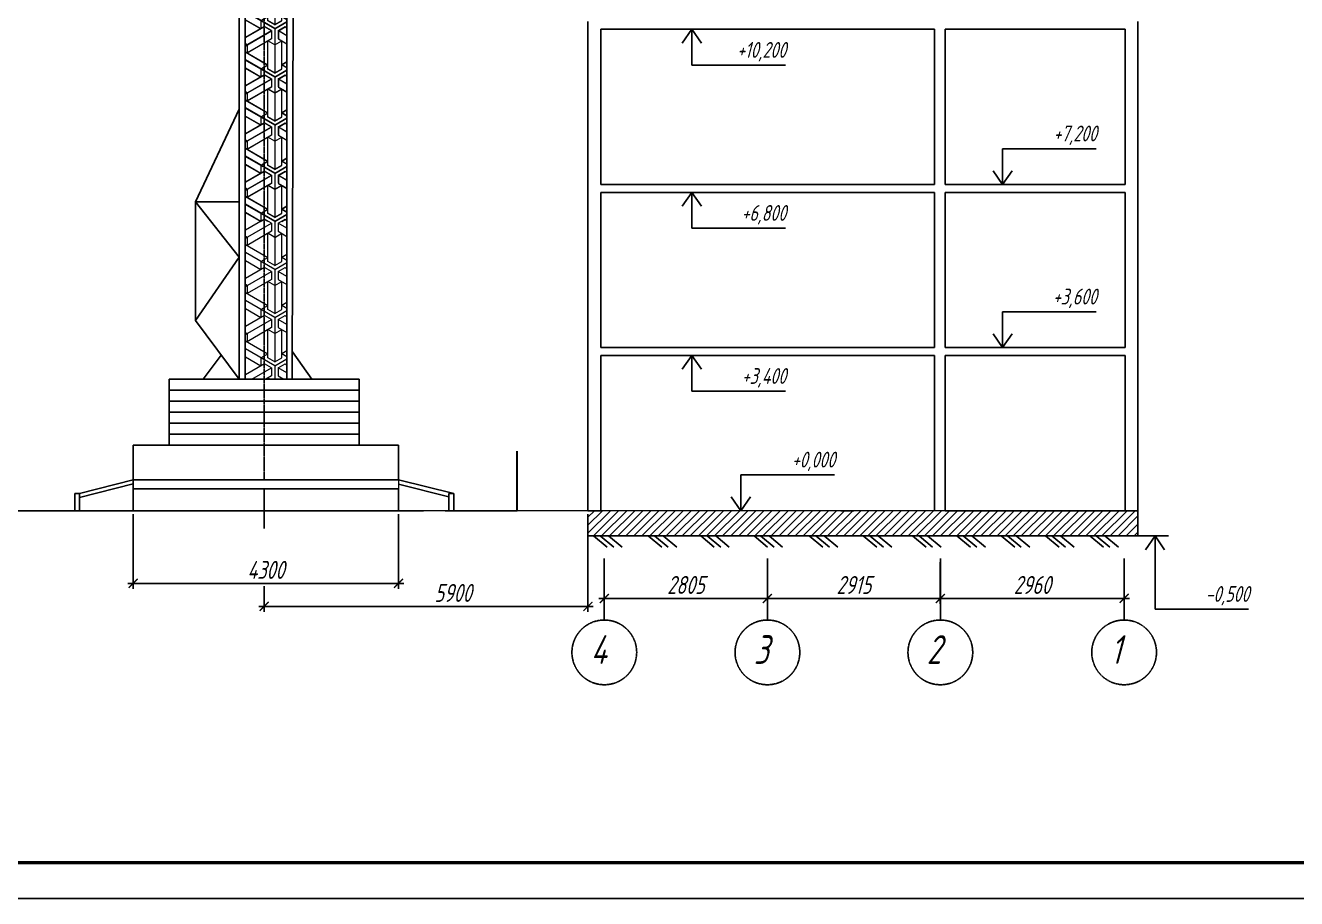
# Model space of a CAD drawing. Header units: millimetres. Extents: x 5763 to 12018931, y 39842 to 3600577.
# Drawn here: x 936515 to 971872, y 734421 to 758712 of the extents above; entities that cross this region are included whole.
import ezdxf

# ---------------------------------------------------------------- set-up
doc = ezdxf.new("R2010")
doc.units = ezdxf.units.MM
doc.linetypes.add('ACAD_ISO04W100', pattern=[30, 24, -3, 0, -3])
doc.linetypes.add('CENTER', pattern=[8, 5, -1, 1, -1])
doc.layers.add('1SERV2', color=9, linetype='Continuous')
doc.layers.add('AXESD', color=255, linetype='Continuous', lineweight=20)
doc.layers.add('Обвод', color=14, linetype='Continuous', lineweight=35)
doc.styles.get("Standard").update_dxf_attribs({"font": 'romans.shx', "width": 0.7, "oblique": 15, "height": 500})
doc.dimstyles.new('ISO-25', dxfattribs={"dimtxt": 500, "dimasz": 250, "dimexe": 150, "dimexo": 100, "dimgap": 125, "dimtad": 1, "dimtxsty": 'Standard', "dimblk": 'ARCHTICK', "dimcen": 25, "dimdle": 150, "dimadec": 0, "dimazin": 0, "dimtfac": 1, "dimtmove": 0, "dimatfit": 3, "dimfxl": 1, "dimarcsym": 0})

# ---------------------------------------------------------------- blocks, each defined once
blk = doc.blocks.new('_ArchTick')
at = {"color": 0, "linetype": 'ByBlock', "const_width": 0.15}
blk.add_lwpolyline([(-0.5, -0.5), (0.5, 0.5)], dxfattribs=at)
blk = doc.blocks.new('*D459')
at = {"color": 0, "lineweight": -2, "transparency": 16777216}
for p, q in [((952160, 745112), (952160, 742399)), ((943156, 743113), (943156, 742399)), ((943006, 742549), (952310, 742549))]:
    blk.add_line(p, q, dxfattribs=at)
at = {"layer": 'Defpoints', "color": 0, "transparency": 16777216}
for p in [(952160, 745212), (943156, 743213), (952160, 742549)]:
    blk.add_point(p, dxfattribs=at)
at = {"color": 0, "lineweight": -2, "transparency": 16777216, "xscale": 250, "yscale": 250, "zscale": 250, "rotation": 180}
blk.add_blockref('_ArchTick', (943156, 742549), dxfattribs=at)
at = {"color": 0, "lineweight": -2, "transparency": 16777216, "xscale": 250, "yscale": 250, "zscale": 250}
blk.add_blockref('_ArchTick', (952160, 742549), dxfattribs=at)
at = {"color": 0, "transparency": 16777216, "insert": (948408, 742924), "char_height": 500, "attachment_point": 5}
blk.add_mtext('5900', dxfattribs=at)
blk = doc.blocks.new('*D460')
at = {"color": 0, "lineweight": -2, "transparency": 16777216}
for p, q in [((939513, 745112), (939513, 743040)), ((946893, 745112), (946893, 743040)), ((939363, 743190), (947043, 743190))]:
    blk.add_line(p, q, dxfattribs=at)
at = {"layer": 'Defpoints', "color": 0, "transparency": 16777216}
for p in [(939513, 745212), (946893, 745212), (946893, 743190)]:
    blk.add_point(p, dxfattribs=at)
at = {"color": 0, "lineweight": -2, "transparency": 16777216, "xscale": 250, "yscale": 250, "zscale": 250, "rotation": 180}
blk.add_blockref('_ArchTick', (939513, 743190), dxfattribs=at)
at = {"color": 0, "lineweight": -2, "transparency": 16777216, "xscale": 250, "yscale": 250, "zscale": 250}
blk.add_blockref('_ArchTick', (946893, 743190), dxfattribs=at)
at = {"color": 0, "transparency": 16777216, "insert": (943203, 743565), "char_height": 500, "attachment_point": 5}
blk.add_mtext('4300', dxfattribs=at)
blk = doc.blocks.new('*D471')
at = {"color": 0, "lineweight": -2, "transparency": 16777216}
for p, q in [((961963, 743783), (961963, 742621)), ((967075, 743783), (967075, 742621)), ((961813, 742771), (967225, 742771))]:
    blk.add_line(p, q, dxfattribs=at)
at = {"layer": 'Defpoints', "color": 0, "transparency": 16777216}
for p in [(961963, 743883), (967075, 743883), (967075, 742771)]:
    blk.add_point(p, dxfattribs=at)
at = {"color": 0, "lineweight": -2, "transparency": 16777216, "xscale": 250, "yscale": 250, "zscale": 250, "rotation": 180}
blk.add_blockref('_ArchTick', (961963, 742771), dxfattribs=at)
at = {"color": 0, "lineweight": -2, "transparency": 16777216, "xscale": 250, "yscale": 250, "zscale": 250}
blk.add_blockref('_ArchTick', (967075, 742771), dxfattribs=at)
at = {"color": 0, "transparency": 16777216, "insert": (964519, 743146), "char_height": 500, "attachment_point": 5}
blk.add_mtext('2960', dxfattribs=at)
blk = doc.blocks.new('*D472')
at = {"color": 0, "lineweight": -2, "transparency": 16777216}
for p, q in [((957153, 743783), (957153, 742621)), ((961963, 743783), (961963, 742621)), ((962113, 742771), (957003, 742771))]:
    blk.add_line(p, q, dxfattribs=at)
at = {"layer": 'Defpoints', "color": 0, "transparency": 16777216}
for p in [(957153, 743883), (961963, 743883), (957153, 742771)]:
    blk.add_point(p, dxfattribs=at)
at = {"color": 0, "lineweight": -2, "transparency": 16777216, "xscale": 250, "yscale": 250, "zscale": 250, "rotation": 180}
blk.add_blockref('_ArchTick', (957153, 742771), dxfattribs=at)
at = {"color": 0, "lineweight": -2, "transparency": 16777216, "xscale": 250, "yscale": 250, "zscale": 250}
blk.add_blockref('_ArchTick', (961963, 742771), dxfattribs=at)
at = {"color": 0, "transparency": 16777216, "insert": (959558, 743146), "char_height": 500, "attachment_point": 5}
blk.add_mtext('2915', dxfattribs=at)
blk = doc.blocks.new('*D473')
at = {"color": 0, "lineweight": -2, "transparency": 16777216}
for p, q in [((952617, 743783), (952617, 742621)), ((957153, 743783), (957153, 742621)), ((952467, 742771), (957303, 742771))]:
    blk.add_line(p, q, dxfattribs=at)
at = {"layer": 'Defpoints', "color": 0, "transparency": 16777216}
for p in [(952617, 743883), (957153, 743883), (957153, 742771)]:
    blk.add_point(p, dxfattribs=at)
at = {"color": 0, "lineweight": -2, "transparency": 16777216, "xscale": 250, "yscale": 250, "zscale": 250, "rotation": 180}
blk.add_blockref('_ArchTick', (952617, 742771), dxfattribs=at)
at = {"color": 0, "lineweight": -2, "transparency": 16777216, "xscale": 250, "yscale": 250, "zscale": 250}
blk.add_blockref('_ArchTick', (957153, 742771), dxfattribs=at)
at = {"color": 0, "transparency": 16777216, "insert": (954885, 743146), "char_height": 500, "width": 2113.8, "attachment_point": 5}
blk.add_mtext('2805', dxfattribs=at)

msp = doc.modelspace()

# ---------------------------------------------------------------- hatches: boundary and pattern name
h = msp.add_hatch()
h.set_pattern_fill('ANSI31', color=256, scale=50)
h.set_pattern_definition([(45, (223933.42, 378708.23), (-112.2532, 112.2532), [])])
h.paths.add_polyline_path([(967460.44913, 745211.83633), (952160.44913, 745211.83633), (952160.44913, 744511.83633), (967460.44913, 744511.83633)])
at = {"layer": 'AXESD'}
h = msp.add_hatch(dxfattribs=at)
h.set_pattern_fill('ESCHER', scale=43.956965, angle=90, style=0)
h.set_pattern_definition([(150, (941132.7, 753253.9), (-0.001, -1339.81), [1228.16, -111.65]), (270, (941132.7, 753253.9), (1160.31, 669.904), [1228.16, -111.65]), (30, (941132.7, 753253.9), (-0.001, 1339.81), [1228.16, -111.65]), (150, (941132.7, 753365.6), (-0.001, -1339.81), [223.3, -1116.51]), (30, (941132.7, 753365.6), (-0.001, 1339.81), [223.3, -1116.51]), (150, (941036, 753198.1), (-0.001, -1339.81), [223.3, -1116.51]), (270, (941036, 753198.1), (1160.31, 669.904), [223.3, -1116.51]), (30, (941229.4, 753198.1), (-0.001, 1339.81), [223.3, -1116.51]), (270, (941229.4, 753198.1), (1160.31, 669.904), [223.3, -1116.51]), (150, (941132.7, 752807.3), (-0.001, -1339.81), [223.3, -1116.51]), (30, (941132.7, 752807.3), (-0.001, 1339.81), [223.3, -1116.51]), (150, (941519.5, 753477.2), (-0.001, -1339.81), [223.3, -1116.51]), (270, (941519.5, 753477.2), (1160.31, 669.904), [223.3, -1116.51]), (30, (940746, 753477.2), (-0.001, 1339.81), [223.3, -1116.51]), (270, (940746, 753477.2), (1160.31, 669.904), [223.3, -1116.51]), (90, (940939.3, 753477.2), (-1160.31, -669.904), [781.555, -558.253]), (90, (941326.1, 753477.2), (-1160.31, -669.904), [781.555, -558.253]), (210, (940842.6, 753309.8), (0.001, -1339.81), [781.555, -558.253]), (210, (941036, 752974.8), (0.001, -1339.81), [781.555, -558.253]), (330, (941229.4, 752974.8), (1160.31, 669.906), [781.555, -558.253]), (330, (941422.8, 753309.8), (1160.31, 669.906), [781.555, -558.253])])
h.paths.add_polyline_path([(942631.77133, 775927.90165), (943788.82288, 775927.90165), (943788.82288, 753253.94108), (942631.77133, 753253.94108)])
h = msp.add_hatch(dxfattribs=at)
h.set_pattern_fill('ESCHER', scale=43.956965, angle=90, style=0)
h.set_pattern_definition([(150, (941130.7, 747902.6), (-0.001, -1339.81), [1228.16, -111.65]), (270, (941130.7, 747902.6), (1160.31, 669.904), [1228.16, -111.65]), (30, (941130.7, 747902.6), (-0.001, 1339.81), [1228.16, -111.65]), (150, (941130.7, 748014.3), (-0.001, -1339.81), [223.3, -1116.51]), (30, (941130.7, 748014.3), (-0.001, 1339.81), [223.3, -1116.51]), (150, (941034, 747846.8), (-0.001, -1339.81), [223.3, -1116.51]), (270, (941034, 747846.8), (1160.31, 669.904), [223.3, -1116.51]), (30, (941227.4, 747846.8), (-0.001, 1339.81), [223.3, -1116.51]), (270, (941227.4, 747846.8), (1160.31, 669.904), [223.3, -1116.51]), (150, (941130.7, 747456), (-0.001, -1339.81), [223.3, -1116.51]), (30, (941130.7, 747456), (-0.001, 1339.81), [223.3, -1116.51]), (150, (941517.4, 748126), (-0.001, -1339.81), [223.3, -1116.51]), (270, (941517.4, 748126), (1160.31, 669.904), [223.3, -1116.51]), (30, (940743.9, 748126), (-0.001, 1339.81), [223.3, -1116.51]), (270, (940743.9, 748126), (1160.31, 669.904), [223.3, -1116.51]), (90, (940937.3, 748126), (-1160.31, -669.904), [781.555, -558.25]), (90, (941324, 748126), (-1160.31, -669.904), [781.555, -558.25]), (210, (940840.6, 747958.5), (0.001, -1339.81), [781.555, -558.25]), (210, (941034, 747623.5), (0.001, -1339.81), [781.555, -558.25]), (330, (941227.4, 747623.5), (1160.31, 669.906), [781.555, -558.25]), (330, (941420.7, 747958.5), (1160.31, 669.906), [781.555, -558.25])])
h.paths.add_polyline_path([(943790.87419, 748873.0035), (942633.82264, 748873.0035), (942633.82264, 766892.52056), (943790.87419, 766892.52056)])

# ---------------------------------------------------------------- linework, layer by layer
for p, q in [((952160.44913, 758603.83633), (952160.44913, 758819.83633)), ((967460.44913, 758819.83633), (967460.44913, 758603.83633)), ((952160.44913, 754283.83633), (952160.44913, 758603.83633)), ((952520.44913, 754283.83633), (952520.44913, 758603.83633)), ((952520.44913, 758603.83633), (961800.44913, 758603.83633)), ((955051.30619, 758603.83633), (954785.13102, 758216.94994)), ((955051.30619, 758603.83633), (955051.30619, 757606.85374)), ((955051.30619, 758603.83633), (955317.48137, 758216.94994)), ((959558.44913, 758603.83633), (961800.44913, 758603.83633)), ((961800.44913, 758603.83633), (961800.44913, 754283.83633)), ((962100.44913, 754283.83633), (962100.44913, 758603.83633)), ((962100.44913, 758603.83633), (967100.44913, 758603.83633)), ((967100.44913, 754283.83633), (967100.44913, 758603.83633)), ((967460.44913, 754283.83633), (967460.44913, 758603.83633)), ((955051.30619, 757606.85374), (957651.82157, 757606.85374)), ((963695.00748, 754283.83633), (963695.00748, 755280.81893)), ((963695.00748, 755280.81893), (966295.52286, 755280.81893)), ((963695.00748, 754283.83633), (963428.83231, 754670.72273)), ((963695.00748, 754283.83633), (963961.18265, 754670.72273)), ((952160.44913, 754067.83633), (952160.44913, 754283.83633)), ((952520.44913, 754283.83633), (961800.44913, 754283.83633)), ((952520.44913, 754283.83633), (952520.44913, 754283.83633)), ((959558.44913, 754283.83633), (961800.44913, 754283.83633)), ((962100.44913, 754283.83633), (967100.44913, 754283.83633)), ((967460.44913, 754283.83633), (967460.44913, 754067.83633)), ((952160.44913, 749747.83633), (952160.44913, 754067.83633)), ((952520.44913, 749747.83633), (952520.44913, 754067.83633)), ((952520.44913, 754067.83633), (961800.44913, 754067.83633)), ((955051.30619, 754067.83633), (954785.13102, 753680.94994)), ((955051.30619, 754067.83633), (955051.30619, 753070.85374)), ((955051.30619, 754067.83633), (955317.48137, 753680.94994)), ((959558.44913, 754067.83633), (961800.44913, 754067.83633)), ((961800.44913, 754067.83633), (961800.44913, 749747.83633)), ((962100.44913, 749747.83633), (962100.44913, 754067.83633)), ((962100.44913, 754067.83633), (967100.44913, 754067.83633)), ((967100.44913, 749747.83633), (967100.44913, 754067.83633)), ((967460.44913, 749747.83633), (967460.44913, 754067.83633)), ((955051.30619, 753070.85374), (957651.82157, 753070.85374)), ((963695.00748, 749747.83633), (963695.00748, 750744.81893)), ((963695.00748, 750744.81893), (966295.52286, 750744.81893)), ((963695.00748, 749747.83633), (963428.83231, 750134.72273)), ((963695.00748, 749747.83633), (963961.18265, 750134.72273)), ((952160.44913, 749531.83633), (952160.44913, 749747.83633)), ((952520.44913, 749747.83633), (961800.44913, 749747.83633)), ((959558.44913, 749747.83633), (961800.44913, 749747.83633)), ((962100.44913, 749747.83633), (967100.44913, 749747.83633)), ((967100.44913, 749747.83633), (967100.44913, 749747.83633)), ((967460.44913, 749747.83633), (967460.44913, 749531.83633)), ((952160.44913, 745211.83633), (952160.44913, 749531.83633)), ((952520.44913, 745211.83633), (952520.44913, 749531.83633)), ((952520.44913, 749531.83633), (961800.44913, 749531.83633)), ((955051.30619, 749531.83633), (954785.13102, 749144.94994)), ((955051.30619, 749531.83633), (955051.30619, 748534.85374)), ((955051.30619, 749531.83633), (955317.48137, 749144.94994)), ((959558.44913, 749531.83633), (961800.44913, 749531.83633)), ((961800.44913, 749531.83633), (961800.44913, 745211.83633)), ((962100.44913, 745211.83633), (962100.44913, 749531.83633)), ((962100.44913, 749531.83633), (967100.44913, 749531.83633)), ((964100.44913, 749531.83633), (963900.44913, 749531.83633)), ((967100.44913, 749531.83633), (964100.44913, 749531.83633)), ((967100.44913, 745211.83633), (967100.44913, 749531.83633)), ((967460.44913, 745211.83633), (967460.44913, 749531.83633)), ((955051.30619, 748534.85374), (957651.82157, 748534.85374)), ((940513.46703, 747037.42218), (939513.46703, 747037.42218)), ((939513.46703, 747037.42218), (939513.46703, 745211.83633)), ((938022.53435, 745691.303), (939513.46703, 746072.60333)), ((946892.6252, 746072.60333), (948429.2948, 745691.303)), ((956415.86707, 745211.83633), (956415.86707, 746208.81893)), ((956415.86707, 746208.81893), (959016.38244, 746208.81893)), ((937886.48473, 745691.303), (938022.53435, 745691.303)), ((937886.48473, 745691.303), (938022.53435, 745691.303)), ((938022.53435, 745579.47341), (939513.46703, 745960.77373)), ((946892.6252, 745946.28189), (948293.24518, 745598.74013)), ((956415.86707, 745211.83633), (956149.6919, 745598.72273)), ((956415.86707, 745211.83633), (956682.04224, 745598.72273)), ((940228.90491, 745211.83633), (935228.90491, 745211.83633)), ((937886.48473, 745211.83633), (940228.90491, 745211.83633)), ((950188.33332, 745211.83633), (948188.33332, 745211.83633)), ((952160.44913, 745211.83633), (952520.44913, 745211.83633)), ((952160.44913, 745211.83633), (952340.44913, 745211.83633)), ((959198.44913, 745211.83633), (959558.44913, 745211.83633)), ((967100.44913, 745211.83633), (962100.44913, 745211.83633)), ((967100.44913, 745211.83633), (967460.44913, 745211.83633)), ((967460.44913, 745211.83633), (967460.44913, 744511.83633)), ((968306.81263, 744511.83633), (952160.44913, 744511.83633)), ((952316.83068, 744511.83633), (952696.24819, 744198.51091)), ((952497.94055, 744511.83633), (952877.35807, 744198.51091)), ((952734.12315, 744511.83633), (953113.54067, 744198.51091)), ((953835.05905, 744511.83633), (954214.47657, 744198.51091)), ((954016.16893, 744511.83633), (954395.58645, 744198.51091)), ((954252.35153, 744511.83633), (954631.76904, 744198.51091)), ((955297.21276, 744511.83633), (955676.63028, 744198.51091)), ((955478.32264, 744511.83633), (955857.74015, 744198.51091)), ((955714.50523, 744511.83633), (956093.92275, 744198.51091)), ((956780.37265, 744511.83633), (957159.79017, 744198.51091)), ((956961.48253, 744511.83633), (957340.90005, 744198.51091)), ((957197.66513, 744511.83633), (957577.08265, 744198.51091)), ((958315.5645, 744511.83633), (958694.98202, 744198.51091)), ((958496.67438, 744511.83633), (958876.0919, 744198.51091)), ((958732.85698, 744511.83633), (959112.2745, 744198.51091)), ((959819.81534, 744511.83633), (960199.23286, 744198.51091)), ((960000.92522, 744511.83633), (960380.34273, 744198.51091)), ((960237.10781, 744511.83633), (960616.52533, 744198.51091)), ((961188.77711, 744511.83633), (961568.19463, 744198.51091)), ((961369.88699, 744511.83633), (961749.30451, 744198.51091)), ((961606.06959, 744511.83633), (961985.4871, 744198.51091)), ((962421.32325, 744511.83633), (962800.74077, 744198.51091)), ((962421.32325, 744511.83633), (962800.74077, 744198.51091)), ((962602.43313, 744511.83633), (962981.85065, 744198.51091)), ((962602.43313, 744511.83633), (962981.85065, 744198.51091)), ((962838.61572, 744511.83633), (963218.03324, 744198.51091)), ((962838.61572, 744511.83633), (963218.03324, 744198.51091)), ((963653.86939, 744511.83633), (964033.28691, 744198.51091)), ((963653.86939, 744511.83633), (964033.28691, 744198.51091)), ((963834.97927, 744511.83633), (964214.39678, 744198.51091)), ((963834.97927, 744511.83633), (964214.39678, 744198.51091)), ((964071.16186, 744511.83633), (964450.57938, 744198.51091)), ((964071.16186, 744511.83633), (964450.57938, 744198.51091)), ((964886.41552, 744511.83633), (965265.83304, 744198.51091)), ((964886.41552, 744511.83633), (965265.83304, 744198.51091)), ((965067.5254, 744511.83633), (965446.94292, 744198.51091)), ((965067.5254, 744511.83633), (965446.94292, 744198.51091)), ((965303.708, 744511.83633), (965683.12552, 744198.51091)), ((965303.708, 744511.83633), (965683.12552, 744198.51091)), ((966118.96166, 744511.83633), (966498.37918, 744198.51091)), ((966300.07154, 744511.83633), (966679.48906, 744198.51091)), ((966536.25413, 744511.83633), (966915.67165, 744198.51091)), ((967936.42942, 744511.83633), (967670.25425, 744124.94994)), ((967936.42942, 744511.83633), (967936.42942, 742471.22116)), ((967936.42942, 744511.83633), (968202.60459, 744124.94994)), ((967936.42942, 742471.22116), (970536.94479, 742471.22116))]:
    msp.add_line(p, q)
at = {"color": 0}
for p, q in [((942460.76979, 756380.42781), (941249.52796, 753800.94712)), ((942460.76979, 753800.94712), (942460.76979, 756380.42781)), ((942460.76979, 752266.4473), (941249.52796, 753800.94712)), ((941249.52796, 753800.94712), (942460.76979, 753800.94712)), ((941249.52796, 753800.94712), (941249.52796, 750503.44232)), ((941249.52796, 750503.44232), (942460.76979, 752266.4473)), ((942460.76979, 748873.0035), (941249.52796, 750503.44232)), ((944480.5511, 748873.0035), (943940.87738, 749635.45974)), ((941455.65826, 748873.0035), (941963.45089, 749542.4388)), ((940513.46703, 748873.0035), (945802.3125, 748873.0035)), ((940513.46703, 748873.0035), (940513.46703, 747037.42218)), ((945802.3125, 748873.0035), (945802.3125, 747037.42218)), ((940513.46703, 748567.07328), (945802.3125, 748567.07328)), ((940513.46703, 748261.14306), (945802.3125, 748261.14306)), ((940513.46703, 747955.21284), (945802.3125, 747955.21284)), ((940513.46703, 747649.28262), (945802.3125, 747649.28262)), ((940513.46703, 747343.3524), (945802.3125, 747343.3524)), ((940228.90491, 747037.42218), (946892.6252, 747037.42218)), ((940513.46703, 747037.42218), (945802.3125, 747037.42218)), ((946892.6252, 747037.42218), (946892.6252, 746072.60333)), ((946892.6252, 746072.60333), (939513.46703, 746072.60333)), ((937886.48473, 745691.303), (937886.48473, 745211.83633)), ((937886.48473, 745691.303), (937886.48473, 745211.83633)), ((938022.53435, 745211.83633), (938022.53435, 745691.303)), ((938022.53435, 745211.83633), (938022.53435, 745691.303)), ((939513.46703, 745815.30866), (946892.6252, 745815.30866)), ((946892.6252, 745815.30866), (946892.6252, 745211.83633)), ((948293.24518, 745211.83633), (948293.24518, 745691.303)), ((948293.24518, 745691.303), (948429.2948, 745691.303)), ((948429.2948, 745691.303), (948429.2948, 745211.83633)), ((948429.2948, 745211.83633), (948429.2948, 745691.303)), ((947586.08843, 745211.83633), (941728.11871, 745211.83633))]:
    msp.add_line(p, q, dxfattribs=at)
at = {"lineweight": 30}
msp.add_line((950188.33332, 745211.83633), (950188.33332, 746864.74749), dxfattribs=at)
at = {"linetype": 'ACAD_ISO04W100'}
for p, q in [((952616.7284, 743882.90465), (952616.7284, 742170.36793)), ((957153.44486, 743882.90465), (957153.44486, 742170.36793)), ((961963.16811, 743882.90465), (961963.16811, 742170.36793)), ((967075.19477, 743882.90465), (967075.19477, 742170.36793))]:
    msp.add_line(p, q, dxfattribs=at)
at = {"color": 0}
msp.add_lwpolyline([(842463.26196, 734420.69569), (842463.26196, 853220.69569), (1010663.26196, 853220.69569), (1010663.26196, 734420.69569)], close=True, dxfattribs=at)
at = {"color": 0, "lineweight": 40, "const_width": 100}
msp.add_lwpolyline([(846463.26196, 735420.69569), (846463.26196, 852220.69569), (1009663.26196, 852220.69569), (1009663.26196, 735420.69569)], close=True, dxfattribs=at)
at = {"linetype": 'ACAD_ISO04W100'}
for centre in [(952616.7284, 741270.16596), (957153.44486, 741270.16596), (961963.16811, 741270.16596), (967075.19477, 741270.16596)]:
    msp.add_circle(centre, 900.20197, dxfattribs=at)
at = {"layer": 'AXESD', "color": 7, "lineweight": 25}
for p, q in [((943939.20943, 748873.0035), (943989.67163, 775927.90165)), ((943156.41028, 745815.30866), (943156.41028, 744716.38453)), ((944115.04856, 745815.30866), (946892.6252, 745815.30866)), ((947586.08843, 745211.83633), (940228.90491, 745211.83633))]:
    msp.add_line(p, q, dxfattribs=at)
at = {"layer": 'AXESD'}
for p, q in [((942460.76979, 756380.42781), (941249.52796, 753800.94712)), ((941249.52796, 753800.94712), (941249.52796, 750503.44232)), ((941249.52796, 753800.94712), (942460.76979, 753800.94712)), ((941249.52796, 753800.94712), (942460.76979, 752266.4473)), ((942460.76979, 752266.4473), (941249.52796, 750503.44232)), ((942460.76979, 748873.0035), (941249.52796, 750503.44232)), ((943940.87738, 749635.45974), (944480.5511, 748873.0035)), ((941963.45089, 749542.4388), (941455.65826, 748873.0035)), ((940513.46703, 748873.0035), (943156.98982, 748873.0035)), ((940513.46703, 748567.07328), (940513.46703, 748873.0035)), ((945802.3125, 748873.0035), (943158.78971, 748873.0035)), ((945802.3125, 748567.07328), (945802.3125, 748873.0035)), ((940513.46703, 748567.07328), (943156.98982, 748567.07328)), ((940513.46703, 748261.14306), (940513.46703, 748567.07328)), ((945802.3125, 748567.07328), (943158.78971, 748567.07328)), ((945802.3125, 748261.14306), (945802.3125, 748567.07328)), ((940513.46703, 748261.14306), (943156.98982, 748261.14306)), ((940513.46703, 747955.21284), (940513.46703, 748261.14306)), ((945802.3125, 748261.14306), (943158.78971, 748261.14306)), ((945802.3125, 747955.21284), (945802.3125, 748261.14306)), ((940513.46703, 747955.21284), (943156.98982, 747955.21284)), ((940513.46703, 747649.28262), (940513.46703, 747955.21284)), ((945802.3125, 747955.21284), (943158.78971, 747955.21284)), ((945802.3125, 747649.28262), (945802.3125, 747955.21284)), ((940513.46703, 747649.28262), (943156.98982, 747649.28262)), ((940513.46703, 747343.3524), (940513.46703, 747649.28262)), ((945802.3125, 747649.28262), (943158.78971, 747649.28262)), ((945802.3125, 747343.3524), (945802.3125, 747649.28262)), ((940513.46703, 747343.3524), (943156.98982, 747343.3524)), ((940513.46703, 747037.42218), (940513.46703, 747343.3524)), ((945802.3125, 747343.3524), (943158.78971, 747343.3524)), ((945802.3125, 747037.42218), (945802.3125, 747343.3524)), ((946086.87462, 747037.42218), (940228.90491, 747037.42218)), ((943159.05076, 747037.42218), (945802.3125, 747037.42218)), ((944115.04856, 746072.60333), (946892.6252, 746072.60333)), ((946892.6252, 746072.60333), (946892.6252, 745815.30866)), ((937886.48473, 745691.303), (937886.48473, 745211.83633)), ((937886.48473, 745691.303), (937886.48473, 745211.83633)), ((938022.53435, 745211.83633), (938022.53435, 745691.303)), ((938022.53435, 745211.83633), (938022.53435, 745691.303)), ((948293.24518, 745211.83633), (948293.24518, 745691.303)), ((948293.24518, 745691.303), (948429.2948, 745691.303)), ((948429.2948, 745691.303), (948429.2948, 745211.83633)), ((948429.2948, 745211.83633), (948429.2948, 745691.303)), ((967460.44913, 745211.83633), (947586.08843, 745211.83633))]:
    msp.add_line(p, q, dxfattribs=at)
at = {"layer": 'Обвод', "color": 7, "lineweight": 25}
for p, q in [((942460.76979, 748873.0035), (942460.76979, 775928.5148)), ((942631.77133, 748873.0035), (942631.77133, 775927.90165)), ((943788.82288, 748873.0035), (943788.82288, 775927.90165)), ((939513.46703, 746072.60333), (944115.04856, 746072.60333)), ((944115.04856, 745815.30866), (940228.90491, 745815.30866))]:
    msp.add_line(p, q, dxfattribs=at)
at = {"layer": 'Обвод', "color": 7, "linetype": 'CENTER', "lineweight": 25}
msp.add_line((943159.05076, 775928.5148), (943159.05076, 746072.60333), dxfattribs=at)

# ---------------------------------------------------------------- texts
at = {"linetype": 'ACAD_ISO04W100', "char_height": 800, "attachment_point": 1}
for s, insert in [('4', (952239.09329, 741748.07234)), ('3', (956775.80975, 741748.07234)), ('2', (961585.533, 741748.07234)), ('1', (966697.55966, 741748.07234))]:
    msp.add_mtext_dynamic_manual_height_columns(s, width=2031.490624, gutter_width=2500, heights=[0], dxfattribs=dict(at, insert=insert))
at = {"layer": '1SERV2', "color": 7, "char_height": 439.569652, "width": 3652.9255278, "attachment_point": 3}
for s, insert in [('+10,200', (957673.66158, 758250.75292)), ('+7,200', (966317.36287, 755924.71811)), ('+6,800', (957673.66158, 753714.75292)), ('+3,600', (966317.36287, 751388.71811)), ('+3,400', (957673.66158, 749178.75292)), ('+0,000', (959038.22246, 746852.71811)), ('-0,500', (970558.78481, 743115.12034))]:
    msp.add_mtext(s, dxfattribs=dict(at, insert=insert))

# ---------------------------------------------------------------- dimensions: what is measured, and where the dimension line sits
for base, p1, p2, text, picture, middle in [((946892.6252, 743190.22862), (939513.46703, 745211.83633), (946892.6252, 745211.83633), '4300', '*D460', (943203.04612, 743565.22862)), ((957153.44486, 742771.37373), (952616.7284, 743882.90465), (957153.44486, 743882.90465), '2805', '*D473', (954885.08663, 743146.37373)), ((957153.44486, 742771.37373), (961963.16811, 743882.90465), (957153.44486, 743882.90465), '2915', '*D472', (959558.30649, 743146.37373)), ((967075.19477, 742771.37373), (961963.16811, 743882.90465), (967075.19477, 743882.90465), '2960', '*D471', (964519.18144, 743146.37373))]:
    dim = msp.add_linear_dim(base=base, p1=p1, p2=p2, text=text, dimstyle='ISO-25')
    dim.commit()
    dim.dimension.update_dxf_attribs({"geometry": picture, "text_midpoint": middle})
dim = msp.add_linear_dim(base=(952160.44913, 742548.89678), p1=(943156.41028, 743212.75939), p2=(952160.44913, 745211.83633), text='5900', dimstyle='ISO-25')
dim.commit()
dim.dimension.update_dxf_attribs({"geometry": '*D459', "text_midpoint": (948408.03661, 742548.89678), "dimtype": 160})

doc.saveas('drawing.dxf')
